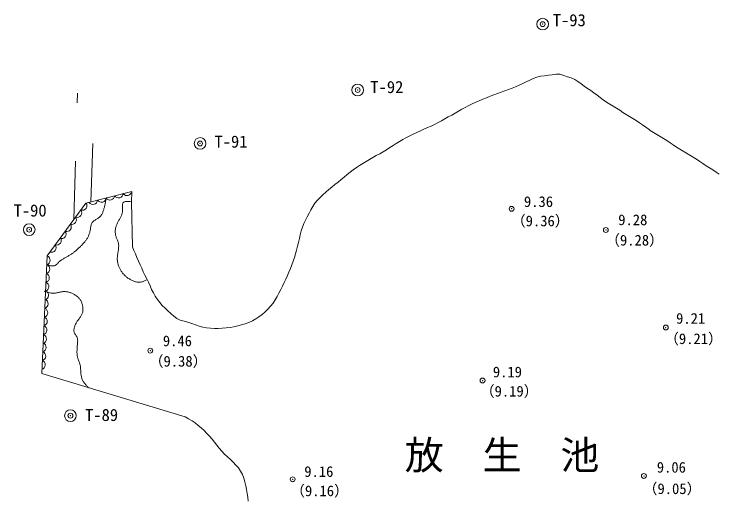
# Model space of a CAD drawing. Units: millimetres, scale not verified. Extents: x 27127 to 381529, y 17188 to 284000.
# Drawn here: x 140263 to 176423, y 191216 to 216184 of the extents above; entities that cross this region are included whole.
import ezdxf
from ezdxf.enums import TextEntityAlignment as Align

# ---------------------------------------------------------------- set-up
doc = ezdxf.new("R2010")
doc.units = ezdxf.units.MM
doc.header["$LTSCALE"] = 500
doc.header["$PDMODE"] = 32
doc.header["$PDSIZE"] = 250
doc.linetypes.add('DASHED_SPACED', pattern=[12, 6, -6])
doc.layers.add('0-0通り芯', color=4, linetype='Continuous', lineweight=13)
doc.styles.add('ＭＳ ゴシック', font='')
doc.styles.get('ＭＳ ゴシック').set_extended_font_data('MS Gothic')

msp = doc.modelspace()

# ---------------------------------------------------------------- linework, layer by layer
at = {"layer": '0-0通り芯', "color": 3, "linetype": 'DASHED_SPACED'}
for p, q in [((143327.9, 205632.4), (143521.8, 212122.6)), ((144211.2, 206529.8), (144376.7, 212070.2))]:
    msp.add_line(p, q, dxfattribs=at)
at = {"layer": '0-0通り芯', "color": 3}
for p, q in [((143957.1, 206463.9), (146305.8, 207072.5)), ((143957.1, 206463.9), (146305.8, 207072.5)), ((146305.8, 207072.5), (146294.1, 206513.4)), ((146305.8, 207072.5), (146294.1, 206513.4)), ((146294.1, 206513.4), (146346.7, 204225.7)), ((146294.1, 206513.4), (146346.7, 204225.8)), ((141966.9, 203760.8), (143957.1, 206463.9)), ((141966.9, 203760.8), (143957.1, 206463.9)), ((143957.1, 206463.9), (143955.7, 206462)), ((143957.1, 206463.9), (143955.7, 206462)), ((141684.8, 197720.3), (141966.9, 203760.8)), ((141684.8, 197720.3), (141966.9, 203760.8)), ((141684.8, 197720.3), (149055.3, 195478.8))]:
    msp.add_line(p, q, dxfattribs=at)
at = {"layer": '0-0通り芯', "color": 5}
msp.add_line((170665.2, 205090.4), (170665.8, 205089.9), dxfattribs=at)
at = {"layer": '0-0通り芯', "color": 3}
for points in [[(146346.7, 204225.7), (146422.5, 204040.4), (146498.8, 203855.4), (146576, 203670.8), (146654.6, 203486.9), (146735, 203304), (146817.8, 203122.3), (146902.6, 202941.6), (146988.8, 202761.5), (147075.4, 202581.2), (147161.4, 202400.3), (147246.2, 202218.1), (147330.6, 202035.5), (147418.9, 201855.4), (147515.4, 201681.1), (147624.4, 201515.6), (147746.5, 201359.5), (147879.4, 201211), (148020.7, 201068.6), (148167.9, 200930.6), (148318.8, 200795.2), (148470.8, 200660.8), (148627.2, 200535.5), (148804.2, 200449.5), (148997.9, 200394.6), (149195, 200344.7), (149386.6, 200283.4), (149574.9, 200216.4), (149763.4, 200152.8), (149955.5, 200101.2), (150151.8, 200063.9), (150351.1, 200039.8), (150552.5, 200027.8), (150754.9, 200026.9), (150957.2, 200036), (151158.4, 200053.9), (151357.6, 200079.8), (151554.8, 200113.6), (151750.1, 200155.7), (151943.9, 200206.3), (152135.6, 200266.4), (152323.4, 200337.6), (152505.1, 200421.8), (152678.8, 200520.6), (152845.1, 200632.5), (153006, 200753.5), (153160.1, 200883.5), (153306, 201022.4), (153442, 201170.4), (153566.8, 201327.2), (153678.9, 201492.9), (153779.9, 201665.6), (153873.3, 201842.8), (153962, 202022.1), (154047.9, 202202.7), (154132.9, 202383.7), (154218.2, 202564.7), (154302.7, 202746.1), (154384.8, 202928.5), (154462.8, 203112.4), (154535.6, 203298.3), (154603.3, 203486.1), (154666.3, 203675.6), (154724.8, 203866.9), (154779.3, 204059.7), (154830, 204254), (154877.3, 204449.6), (154921.8, 204646.3), (154966.4, 204842.8), (155015.5, 205037.6), (155073.2, 205228.7), (155143.7, 205414.6), (155230.2, 205593.9), (155326, 205769.8), (155419.9, 205947.3), (155510.8, 206125.8), (155609, 206298.8), (155721.1, 206461.8), (155846.3, 206615.6), (155982.2, 206761.5), (156126.8, 206901), (156278, 207035.5), (156433.6, 207166.5), (156591.5, 207295.4), (156749.5, 207423.6), (156906.1, 207552), (157061.8, 207680.3), (157217.1, 207807.6), (157372.9, 207933.3), (157529.6, 208056.7), (157688, 208177.1), (157848.8, 208293.8), (158012.6, 208406.1), (158180.1, 208513.4), (158350.8, 208616.1), (158524, 208715.8), (158698.6, 208813.7), (158873.7, 208911.3), (159048.4, 209009.8), (159221.6, 209110.7), (159392.7, 209215.1), (159562, 209322.2), (159730.5, 209430.3), (159899.2, 209537.8), (160069.1, 209643.1), (160241, 209744.4), (160415.9, 209840.3), (160593.6, 209931.1), (160773.6, 210017.8), (160955.3, 210101.6), (161137.9, 210183.7), (161321, 210265.1), (161503.8, 210347), (161685.9, 210430.6), (161866.5, 210516.9), (162045.1, 210607.1), (162221.7, 210700.9), (162396.8, 210797.6), (162571, 210896.2), (162744.5, 210995.8), (162918, 211095.5), (163091.9, 211194.4), (163266.6, 211291.7), (163442.7, 211386.3), (163620.5, 211477.5), (163800.2, 211565), (163981.6, 211649.1), (164164.5, 211730.1), (164348.8, 211808.3), (164534.1, 211884.2), (164720.3, 211957.9), (164907.3, 212029.9), (165094.7, 212100.4), (165282.5, 212169.8), (165470.4, 212238.5), (165658, 212307.2), (165845.1, 212377.4), (166031, 212450.5), (166215.5, 212527.7), (166398.1, 212610.4), (166578.3, 212700.1), (166756.9, 212794.2), (166937.3, 212880.6), (167123.4, 212946), (167316.7, 212986.6), (167514.9, 213012.8), (167715.5, 213036.7), (167916.1, 213070.1), (168114.4, 213104.3), (168309, 213088.9), (168501.4, 213027.2), (168694.5, 212961.1), (168885.4, 212899.3), (169066.4, 212820.8), (169233.5, 212713.7), (169394.2, 212592.1), (169557.2, 212473.9), (169725.2, 212365.1), (169892.7, 212256.7), (170055.2, 212140.7), (170214.1, 212019.2), (170372.3, 211896.3), (170532.5, 211776.3), (170697.3, 211663.2), (170866.4, 211556.5), (171037.4, 211452.5), (171207.9, 211347.7), (171377.3, 211241.4), (171546.1, 211134.2), (171715, 211027.1), (171884.3, 210920.7), (172054.2, 210815.1), (172223.6, 210708.8), (172391.3, 210599.9), (172556.8, 210487.6), (172720.5, 210372.7), (172883.2, 210256.3), (172948, 210209.6)], [(172948, 210209.6), (173119.5, 210106.7), (173290.5, 210003), (173460.5, 209897.6), (173629, 209789.9), (173796.1, 209680.1), (173962.7, 209569.3), (174129.5, 209458.9), (174297.3, 209350.1), (174466.9, 209244.2), (174638, 209140.6), (174809.9, 209038.3), (174981.7, 208935.8), (175152.6, 208831.9), (175321.7, 208725.3), (175488.7, 208615.2), (175654.6, 208503.5), (175820.7, 208392), (175988, 208282.4), (176156.3, 208174.4), (176324.8, 208066.6), (176492.6, 207957.8)], [(144993.4, 206732.4), (144986.6, 206693.4), (144979.8, 206654.4), (144972.9, 206615.4), (144965.9, 206576.4), (144958.7, 206537.4), (144951.3, 206498.3), (144943.6, 206459.3), (144935.6, 206420.2), (144927.3, 206381.1), (144918.7, 206342.1), (144909.6, 206303), (144900, 206263.8), (144890, 206224.7), (144879.3, 206185.6), (144868.1, 206146.4), (144856.3, 206107.2), (144843.8, 206068), (144830.3, 206029.1), (144815.7, 205990.6), (144799.8, 205953), (144782.4, 205916.3), (144763.2, 205880.8), (144742.1, 205846.8), (144718.8, 205814.6), (144693.1, 205784.3), (144664.8, 205756.3), (144633.9, 205730.5), (144600.8, 205706.7), (144566.2, 205684.4), (144530.5, 205663.1), (144494.5, 205642.3), (144458.5, 205621.7), (144423.3, 205600.8), (144389.4, 205579), (144357.3, 205556), (144327.7, 205531.3), (144301.1, 205504.4), (144278, 205474.9), (144258.7, 205442.6), (144242.6, 205407.9), (144229.3, 205371.2), (144218.4, 205332.7), (144209.2, 205292.9), (144201.4, 205252.1), (144194.5, 205210.6), (144187.9, 205168.9), (144181.2, 205127.2), (144174, 205085.9), (144165.9, 205045.2), (144156.8, 205005.1), (144146.9, 204965.6), (144135.9, 204926.8), (144123.9, 204888.6), (144110.8, 204851), (144096.6, 204814), (144081.2, 204777.7), (144064.6, 204742), (144046.7, 204707), (144027.6, 204672.6), (144007.1, 204638.9), (143985.6, 204605.8), (143962.9, 204573.2), (143939.3, 204541.2), (143914.7, 204509.6), (143889.4, 204478.5), (143863.3, 204447.9), (143836.5, 204417.6), (143809.3, 204387.6), (143781.6, 204358), (143753.4, 204328.7), (143725.1, 204299.5), (143696.5, 204270.7), (143667.8, 204241.9), (143639, 204213.4), (143610.1, 204185.1), (143581, 204157), (143551.7, 204129.3), (143522.3, 204101.8), (143492.6, 204074.7), (143462.7, 204048), (143432.5, 204021.7), (143401.9, 203995.9), (143371.1, 203970.5), (143339.9, 203945.7), (143308.3, 203921.5), (143276.3, 203897.8), (143243.9, 203874.8), (143211, 203852.4), (143177.6, 203830.8), (143143.7, 203809.8), (143109.4, 203789.5), (143074.7, 203769.7), (143039.7, 203750.3), (143004.6, 203731.1), (142969.3, 203712.1), (142934.1, 203693), (142898.9, 203673.8), (142863.9, 203654.2), (142829.1, 203634.3), (142794.6, 203613.8), (142760.6, 203592.7), (142727.1, 203570.7), (142694.2, 203547.8), (142661.9, 203523.9), (142630.5, 203498.8), (142599.9, 203472.3), (142570.2, 203444.4), (142541.5, 203414.8), (142513.8, 203384), (142486.5, 203353.1), (142458.7, 203323.8), (142429.8, 203297.7), (142399.2, 203276.2), (142366.3, 203260.2), (142331.5, 203249.4), (142294.7, 203243.2), (142256.4, 203241.1), (142216.6, 203242.6), (142175.5, 203247.3), (142133.4, 203254.6), (142090.4, 203264.1), (142046.8, 203275.2), (142002.8, 203287.4), (141958.4, 203300.3), (141945.6, 203304.1)], [(146246, 206548), (146196.2, 206551.4), (146147.1, 206554.2), (146099.3, 206555.8), (146053.6, 206555.6), (146010.5, 206553.1), (145970.7, 206547.6), (145934.9, 206538.6), (145903.8, 206525.3), (145878, 206507.4), (145858.2, 206484.1), (145844.4, 206455.4), (145835.7, 206422.1), (145831.1, 206384.8), (145829.8, 206344.3), (145830.7, 206301.4), (145832.9, 206256.8), (145835.5, 206211.2), (145837.5, 206165.5), (145837.9, 206120.2), (145835.9, 206076.2), (145831.5, 206033.4), (145824.7, 205991.9), (145815.9, 205951.5), (145805.1, 205912.2), (145792.5, 205873.7), (145778.5, 205836.1), (145763.1, 205799.2), (145746.5, 205762.9), (145729, 205727.2), (145710.7, 205691.8), (145691.8, 205656.8), (145672.5, 205622), (145653.1, 205587.3), (145633.6, 205552.7), (145614.3, 205517.9), (145595.4, 205483), (145577.1, 205447.7), (145559.5, 205412.1), (145542.8, 205376), (145527.4, 205339.3), (145513.2, 205302), (145500.6, 205263.8), (145489.6, 205225), (145480.2, 205185.5), (145472.6, 205145.6), (145466.7, 205105.3), (145462.6, 205064.7), (145460.5, 205024.1), (145460.2, 204983.4), (145462, 204942.8), (145465.8, 204902.4), (145471.7, 204862.4), (145479.8, 204822.7), (145490.1, 204783.7), (145502.4, 204745.1), (145516.1, 204707.1), (145530.9, 204669.4), (145546.2, 204631.9), (145561.7, 204594.7), (145576.7, 204557.4), (145590.9, 204520.2), (145603.8, 204482.9), (145614.9, 204445.4), (145623.8, 204407.6), (145630.2, 204369.4), (145634.5, 204331), (145636.7, 204292.2), (145637.2, 204253.2), (145636, 204213.9), (145633.5, 204174.3), (145629.8, 204134.6), (145625.1, 204094.7), (145619.5, 204054.6), (145613.5, 204014.3), (145607, 203973.9), (145600.4, 203933.5), (145593.8, 203892.9), (145587.4, 203852.3), (145581.5, 203811.6), (145576.2, 203770.9), (145571.7, 203730.3), (145568.4, 203689.6), (145566.3, 203649), (145565.6, 203608.4), (145566.5, 203568), (145569.1, 203527.7), (145573.2, 203487.5), (145578.8, 203447.6), (145585.9, 203407.9), (145594.4, 203368.6), (145604.2, 203329.6), (145615.4, 203291.1), (145627.8, 203253), (145641.4, 203215.4), (145656.1, 203178.3), (145672, 203141.9), (145689, 203106), (145707.2, 203070.7), (145726.4, 203035.9), (145746.8, 203001.8), (145768.4, 202968.3), (145791, 202935.5), (145814.8, 202903.2), (145839.8, 202871.6), (145865.8, 202840.6), (145893, 202810.3), (145921.3, 202780.7), (145950.8, 202751.7), (145981.4, 202723.4), (146013.2, 202695.8), (146046.1, 202668.9), (146080, 202642.7), (146115, 202617.4), (146150.9, 202593), (146187.7, 202569.7), (146225.2, 202547.5), (146263.3, 202526.5), (146302.1, 202506.8), (146341.4, 202488.6), (146381, 202471.9), (146421, 202456.8), (146461.3, 202443.5), (146501.7, 202431.9), (146542.2, 202422.3), (146582.7, 202414.7), (146623.1, 202409.1), (146663.3, 202405.7), (146703.3, 202404.7), (146742.9, 202406.1), (146782.1, 202409.8), (146820.7, 202416.2), (146858.8, 202425.3), (146896.2, 202437.2), (146932.8, 202451.8), (146968.9, 202468.8), (147004.5, 202487.4), (147039.8, 202507), (147062.5, 202519.9)], [(141809.7, 201948.4), (141848.7, 201934.8), (141887.7, 201921.4), (141926.7, 201908.4), (141965.7, 201895.9), (142004.7, 201884.2), (142043.7, 201873.5), (142082.8, 201863.8), (142121.8, 201855.5), (142160.9, 201848.7), (142200, 201843.6), (142239.1, 201840.4), (142278.2, 201839.2), (142317.4, 201840.3), (142356.6, 201843.6), (142395.8, 201848.7), (142435, 201855.2), (142474.3, 201862.9), (142513.7, 201871.4), (142553.1, 201880.2), (142592.6, 201889.1), (142632.1, 201897.6), (142671.7, 201905.5), (142711.4, 201912.3), (142751.1, 201917.6), (142791, 201921.2), (142830.9, 201922.8), (142870.9, 201922.3), (142910.8, 201919.9), (142950.7, 201915.5), (142990.5, 201909.4), (143030.1, 201901.5), (143069.4, 201892), (143108.5, 201880.8), (143147.3, 201868.1), (143185.6, 201854), (143223.6, 201838.6), (143261, 201821.9), (143297.9, 201803.9), (143334.2, 201784.9), (143369.8, 201764.8), (143404.7, 201743.5), (143438.7, 201721.1), (143471.6, 201697.6), (143503.5, 201672.8), (143534.1, 201646.8), (143563.2, 201619.4), (143590.9, 201590.8), (143617, 201560.7), (143641.3, 201529.3), (143663.8, 201496.4), (143684.4, 201462.3), (143703.3, 201426.9), (143720.5, 201390.5), (143735.9, 201353.1), (143749.6, 201314.9), (143761.6, 201276), (143771.9, 201236.5), (143780.5, 201196.4), (143787.5, 201156), (143792.9, 201115.3), (143796.7, 201074.4), (143798.9, 201033.6), (143799.3, 200992.8), (143797.6, 200952.3), (143793.7, 200912.2), (143787.3, 200872.8), (143778.2, 200834.2), (143766.2, 200796.5), (143751.2, 200759.8), (143733.7, 200724.1), (143714.1, 200689.2), (143692.7, 200655), (143670.1, 200621.4), (143646.6, 200588.4), (143622.7, 200555.8), (143598.8, 200523.4), (143575.2, 200491.3), (143552, 200459.1), (143529.3, 200426.7), (143507.2, 200393.9), (143485.7, 200360.5), (143464.9, 200326.4), (143445, 200291.3), (143425.9, 200255), (143407.8, 200217.5), (143391, 200178.6), (143375.6, 200138.7), (143362.2, 200098), (143351.1, 200057), (143342.6, 200015.8), (143337.2, 199974.7), (143335.2, 199934.1), (143337, 199894.3), (143342.9, 199855.4), (143353.4, 199817.9), (143368.7, 199782.1), (143388.3, 199747.7), (143410.8, 199714.3), (143434.5, 199681.3), (143457.9, 199648.1), (143479.5, 199614.3), (143497.7, 199579.1), (143511.4, 199542.3), (143520.8, 199504), (143526.6, 199464.6), (143529.4, 199424.2), (143529.8, 199383.2), (143528.4, 199342), (143525.8, 199300.7), (143522.7, 199259.8), (143519.3, 199219.3), (143515.9, 199179.2), (143512.4, 199139.3), (143509, 199099.6), (143505.8, 199060), (143502.8, 199020.5), (143500.1, 198980.9), (143497.8, 198941.2), (143496, 198901.3), (143494.9, 198861.2), (143494.5, 198821), (143495, 198780.7), (143496.6, 198740.5), (143499.4, 198700.4), (143503.5, 198660.4), (143509.1, 198620.7), (143516.4, 198581.3), (143525.3, 198542.4), (143536.1, 198503.8), (143548.4, 198465.6), (143561.8, 198427.7), (143575.9, 198389.9), (143590.3, 198352.3), (143604.7, 198314.8), (143618.7, 198277.2), (143631.9, 198239.5), (143644, 198201.6), (143654.5, 198163.3), (143663.1, 198124.8), (143669.8, 198085.8), (143674.7, 198046.5), (143678.2, 198006.8), (143680.8, 197966.9), (143682.7, 197926.7), (143684.3, 197886.4), (143685.9, 197845.9), (143688, 197805.4), (143690.7, 197764.8), (143694.2, 197724.2), (143698.7, 197683.8), (143704.1, 197643.6), (143710.8, 197603.7), (143718.7, 197564.3), (143728, 197525.3), (143738.8, 197487), (143751.2, 197449.4), (143765.4, 197412.6), (143781.3, 197376.6), (143799, 197341.6), (143818.4, 197307.3), (143839.2, 197273.8), (143861.5, 197240.9), (143884.9, 197208.6), (143909.4, 197176.9), (143934.8, 197145.6), (143961.1, 197114.7), (143988, 197084.1), (144015.5, 197053.8), (144043.3, 197023.7), (144071.4, 196993.7), (144095.9, 196967.8)], [(149055.3, 195478.8), (149231.5, 195383.1), (149404.1, 195282.1), (149569.5, 195170.7), (149726.6, 195047.4), (149877.1, 194915.1), (150023.3, 194777.4), (150166.7, 194637.1), (150305.8, 194493.3), (150436.9, 194342.9), (150559.7, 194185.6), (150679.9, 194025.7), (150803.6, 193868.1), (150936.5, 193717.1), (151078.6, 193573.2), (151225.8, 193433.3), (151374.2, 193294.7), (151519.7, 193154.5), (151658.2, 193010), (151785.7, 192858.2), (151898, 192696.3), (151991.5, 192521.8), (152065.9, 192335.9), (152124.7, 192143.1), (152171, 191947.6), (152208.1, 191751), (152239.3, 191553.6), (152267.8, 191355.8), (152296.3, 191157.9)]]:
    msp.add_lwpolyline(points, dxfattribs=at)
for centre in [(167418.6, 215666.6), (157912.7, 212282.2), (149819, 209536), (141039, 205105), (143157.9, 195543.6)]:
    msp.add_circle(centre, 300, dxfattribs=at)
at = {"layer": '0-0通り芯'}
for centre, start, end in [((145191.9, 206866.5), 213.99627, 355.05389), ((145629.4, 206979.8), 213.99627, 355.05389), ((146067, 207093.2), 213.99627, 355.05389), ((144316.8, 206639.8), 213.99627, 355.05389), ((144754.3, 206753.1), 213.99627, 355.05389), ((143765.9, 206339.2), 253.1084, 34.16598), ((143497.9, 205975.1), 253.1084, 34.16598), ((143229.9, 205611.2), 253.1084, 34.16598), ((142961.9, 205247.2), 253.1084, 34.16598), ((142446.7, 204547.4), 253.1084, 34.16598), ((142693.9, 204883.2), 253.1084, 34.16598), ((142178.7, 204183.4), 253.1084, 34.16598), ((141876.2, 203533.3), 286.7977, 67.85532), ((141855.1, 203081.8), 286.7977, 67.85532), ((141834, 202630.3), 286.7977, 67.85532), ((141812.9, 202178.8), 286.7977, 67.85532), ((141791.8, 201727.3), 286.7977, 67.85532), ((141771.7, 201295.3), 286.7977, 67.85532), ((141750.6, 200843.8), 286.7977, 67.85532), ((141729.5, 200392.3), 286.7977, 67.85532), ((141708.4, 199940.8), 286.7977, 67.85532), ((141687.3, 199489.3), 286.7977, 67.85532), ((141667.4, 199061.4), 286.7977, 67.85532), ((141646.3, 198609.9), 286.7977, 67.85532), ((141625.2, 198158.4), 286.7977, 67.85532)]:
    msp.add_arc(centre, 240, start, end, dxfattribs=at)
at = {"layer": '0-0通り芯', "color": 7}
for p in [(167418.6, 215666.6), (157912.7, 212282.2), (149819, 209536), (165822.2, 206177), (165822.2, 206177), (141039, 205105), (170665.8, 205089.9), (173745.9, 200076.6), (147260.1, 198888), (164331.9, 197351.5), (143157.9, 195543.6), (154577.1, 192278.2), (172620.7, 192449.8)]:
    msp.add_point(p, dxfattribs=at)

# ---------------------------------------------------------------- texts
at = {"layer": '0-0通り芯', "color": 2, "style": 'ＭＳ ゴシック'}
for s, height, p in [('T-93', 623.2, (167939.8, 215374.3)), ('T-92', 623.2, (158566.9, 211937.5)), ('T-91', 623.2, (150558.6, 209131.8)), ('9.36', 549.9, (166457, 206106.1)), ('T-90', 623.2, (140238.9, 205591.4)), ('（9.36）', 549.9, (165796.4, 205115.2)), ('9.28', 549.9, (171301.3, 205170.2)), ('（9.28）', 549.9, (170640.7, 204124.3)), ('9.21', 549.9, (174273.9, 200105.8)), ('9.46', 549.9, (147905.8, 198949.8)), ('（9.21）', 549.9, (173668.3, 199059.9)), ('（9.38）', 549.9, (147190.2, 197903.9)), ('9.19', 549.9, (164860.6, 197353.4)), ('（9.19）', 549.9, (164200, 196362.5)), ('T-89', 623.2, (143910.9, 195085.4)), ('9.06', 549.9, (173283, 192454.1)), ('9.16', 549.9, (155172.1, 192233.9)), ('（9.16）', 549.9, (154456.5, 191243.1)), ('（9.05）', 549.9, (172567.4, 191353.1))]:
    msp.add_text(s, height=height, dxfattribs=at).set_placement(p, align=Align.BOTTOM_LEFT)
at = {"layer": '0-0通り芯', "color": 3, "style": 'ＭＳ ゴシック'}
msp.add_text('放\u3000生\u3000池', height=1466, dxfattribs=at).set_placement((160333.5, 192345.1), align=Align.BOTTOM_LEFT)

doc.saveas('drawing.dxf')
